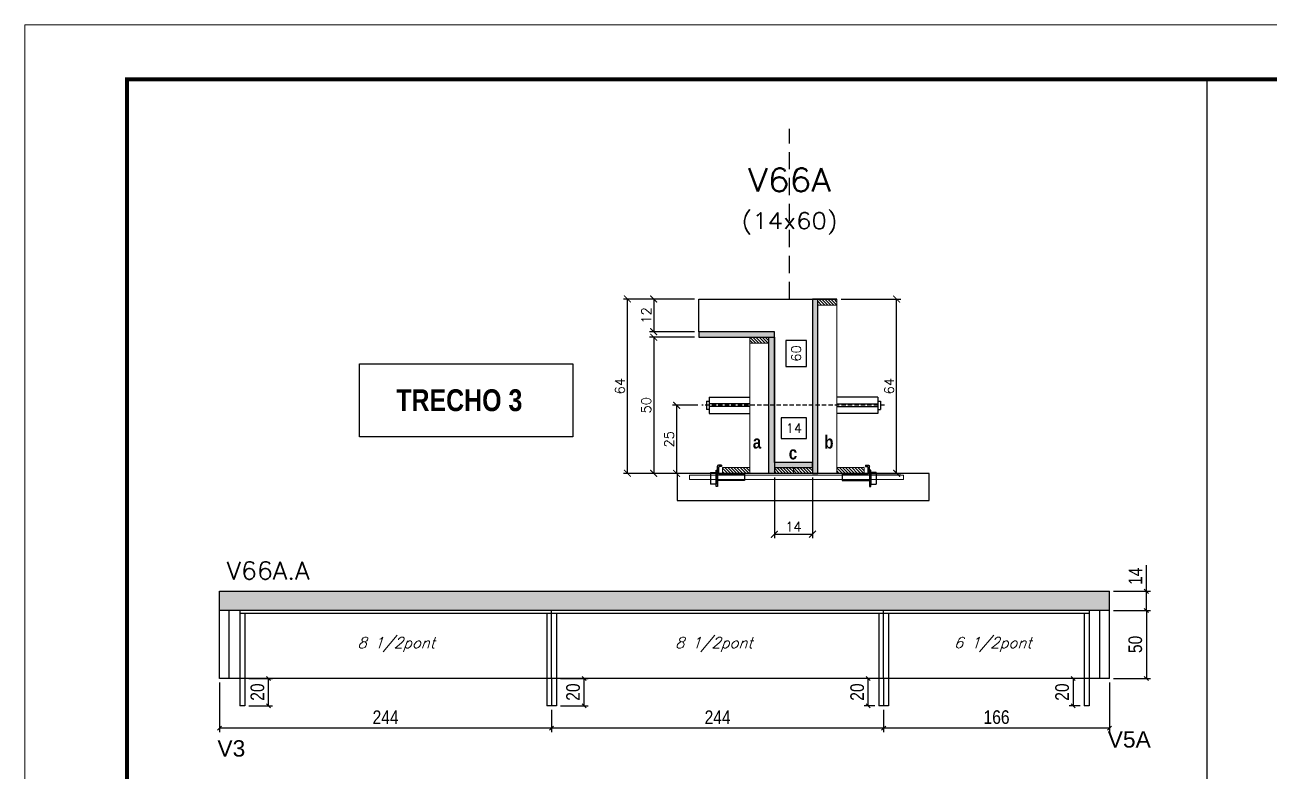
# Model space of a CAD drawing. Extents: x 0 to 6325, y 10169 to 19307.
# Drawn here: x 0 to 914, y 10671 to 11219 of the extents above; entities that cross this region are included whole.
import ezdxf
from ezdxf.enums import TextEntityAlignment as Align

# ---------------------------------------------------------------- set-up
doc = ezdxf.new("R2010")
doc.units = 0
doc.linetypes.add('DASHED', pattern=[0.75, 0.5, -0.25])
doc.linetypes.add('HIDDEN', pattern=[9.525, 6.35, -3.175])
for name, color, linetype in [('1', 1, 'Continuous'), ('5', 5, 'Continuous'), ('barrote', 251, 'Continuous'), ('COTA', 241, 'Continuous'), ('Cota Seção (2x)', 4, 'Continuous'), ('detalhes', 4, 'Continuous'), ('Hachura', 253, 'Continuous'), ('NOMENCLATURA', 7, 'Continuous'), ('Painéis', 200, 'Continuous'), ('presilha', 1, 'Continuous'), ('SARR_2.2x7', 40, 'Continuous'), ('SARR_3.5x7', 81, 'Continuous'), ('TENSOR', 3, 'Continuous'), ('texto', 7, 'Continuous'), ('Texto de Titulo', 7, 'Continuous'), ('Texto Qtd Sarr', 242, 'Continuous')]:
    doc.layers.add(name, color=color, linetype=linetype)
for name, color, linetype, lineweight in [('CONCRETO', 251, 'Continuous', 25), ('Folhas', 255, 'Continuous', 9), ('Madeira', 126, 'Continuous', 18), ('SARRAFO DE PRESSAO', 251, 'DASHED', 9), ('SCO-___-LAJ', 2, 'Continuous', 0), ('Texto Seção', 7, 'Continuous', 15)]:
    doc.layers.add(name, color=color, linetype=linetype, lineweight=lineweight)
doc.styles.add('COTA TECNICA', font='techl___.ttf', dxfattribs={"height": 10})
doc.styles.add('REGUA-120', font='ROMANS.shx', dxfattribs={"height": 15})
doc.styles.add('ROMANC', font='techb___.ttf', dxfattribs={"height": 2.5})
doc.styles.add('Romans', font='romans.shx')
doc.styles.get("Standard").update_dxf_attribs({"font": 'arial.ttf'})
doc.styles.add('TECNICA', font='techb___.ttf', dxfattribs={"height": 10})
doc.dimstyles.new('Cota Seção (2x)', dxfattribs={"dimtxt": 7, "dimasz": 5, "dimexe": 3, "dimexo": 3, "dimgap": 2, "dimtad": 3, "dimdec": 1, "dimlfac": 0.5, "dimzin": 12, "dimdsep": 46, "dimtxsty": 'Romans', "dimblk": 'ARCHTICK', "dimcen": 0, "dimclrd": 4, "dimclre": 4, "dimclrt": 1, "dimadec": 1, "dimazin": 3, "dimtfac": 1, "dimtdec": 1, "dimtmove": 0, "dimatfit": 3, "dimldrblk": 'OBLIQUE', "dimfxl": 1, "dimtolj": 1, "dimtzin": 12, "dimarcsym": 0})
doc.dimstyles.new('Cota Seção interna', dxfattribs={"dimtxt": 7, "dimasz": 6, "dimexe": 0.18, "dimexo": 2, "dimgap": -4, "dimtad": 3, "dimdec": 1, "dimlfac": 0.5, "dimzin": 12, "dimdsep": 46, "dimtxsty": 'Romans', "dimblk": 'ARCHTICK', "dimcen": 0.09, "dimse1": 1, "dimse2": 1, "dimsd1": 1, "dimsd2": 1, "dimclrd": 180, "dimclre": 5, "dimclrt": 1, "dimadec": 0, "dimazin": 3, "dimtfac": 1, "dimtdec": 1, "dimtofl": 0, "dimtmove": 0, "dimatfit": 3, "dimldrblk": 'ARCHTICK', "dimfxl": 1, "dimtolj": 1, "dimtzin": 0, "dimarcsym": 0})
doc.dimstyles.new('PAINEL', dxfattribs={"dimtxt": 10, "dimasz": 3, "dimexe": 3, "dimexo": 3, "dimgap": 3, "dimtad": 1, "dimdec": 1, "dimzin": 12, "dimdsep": 46, "dimtxsty": 'COTA TECNICA', "dimblk1": 'OBLIQUE', "dimblk2": 'OBLIQUE', "dimsah": 1, "dimcen": 0.9, "dimclrd": 4, "dimclre": 4, "dimclrt": 240, "dimadec": 1, "dimazin": 3, "dimtfac": 1, "dimtdec": 1, "dimtmove": 0, "dimatfit": 3, "dimfxl": 1, "dimtolj": 1, "dimtzin": 12, "dimarcsym": 0})
pattern_1 = [(315, (23497.3868, 2659.6007), (1.12253202, 1.12253202), [])]

# ---------------------------------------------------------------- blocks, each defined once
blk = doc.blocks.new('9999999999')
at = {"layer": 'Folhas'}
blk.add_lwpolyline([(98138.98, 34190.21), (99623.98, 34190.21), (99623.98, 35240.21), (98138.98, 35240.21)], close=True, dxfattribs=at)
at = {"layer": 'Folhas', "color": 30, "const_width": 3}
blk.add_lwpolyline([(98213.98, 34230.21), (99583.98, 34230.21), (99583.98, 35200.21), (98213.98, 35200.21)], close=True, dxfattribs=at)
blk = doc.blocks.new('titulo1')
at = {"layer": 'Defpoints', "color": 252, "linetype": 'HIDDEN', "ltscale": 2}
blk.add_line((0, 0), (0, 125), dxfattribs=at)
at = {"layer": 'Defpoints', "style": 'Romans', "oblique": 15}
blk.add_attdef('FOLHA', text='', height=10, dxfattribs=at).set_placement((0, 15.58), align=Align.MIDDLE_CENTER)
at = {"layer": 'Texto Qtd Sarr', "color": 3, "style": 'Romans', "oblique": 15}
for tag, height, p in [('TITULO', 17, (0, 71.45)), ('SEÇÃO', 12, (0, 41.55))]:
    blk.add_attdef(tag, text='', height=height, dxfattribs=at).set_placement(p, align=Align.MIDDLE_CENTER)
blk = doc.blocks.new('_ArchTick')
at = {"color": 0, "linetype": 'ByBlock', "const_width": 0.15}
blk.add_lwpolyline([(-0.5, -0.5), (0.5, 0.5)], dxfattribs=at)
blk = doc.blocks.new('*D357')
at = {"layer": 'COTA', "color": 4, "lineweight": -2, "transparency": 16777216}
for p, q in [((492.17, 11017.24), (439.79, 11017.24)), ((442.79, 10889.24), (442.79, 11017.24)), ((514.17, 10889.24), (439.79, 10889.24))]:
    blk.add_line(p, q, dxfattribs=at)
at = {"layer": 'Defpoints', "color": 0, "transparency": 16777216}
for p in [(442.79, 11017.24), (495.17, 11017.24), (517.17, 10889.24)]:
    blk.add_point(p, dxfattribs=at)
at = {"layer": 'COTA', "color": 4, "lineweight": -2, "transparency": 16777216, "xscale": 5, "yscale": 5, "zscale": 5}
for p, rotation in [((442.79, 11017.24), 90), ((442.79, 10889.24), 270)]:
    blk.add_blockref('_ArchTick', p, dxfattribs=dict(at, rotation=rotation))
at = {"layer": 'COTA', "color": 1, "transparency": 16777216, "insert": (437.29, 10953.24), "char_height": 7, "attachment_point": 5, "rotation": 90, "style": 'Romans'}
blk.add_mtext('\\A1;64', dxfattribs=at)
blk = doc.blocks.new('_Oblique')
at = {"layer": '1', "color": 0, "lineweight": -2}
blk.add_line((-0.5, -0.5), (0.5, 0.5), dxfattribs=at)
blk = doc.blocks.new('*D358')
at = {"layer": 'COTA', "color": 4, "lineweight": -2, "transparency": 16777216}
for p, q in [((599.77, 11017.24), (643.61, 11017.24)), ((640.61, 10889.24), (640.61, 11017.24)), ((615.37, 10889.24), (643.61, 10889.24))]:
    blk.add_line(p, q, dxfattribs=at)
at = {"layer": 'Defpoints', "color": 0, "transparency": 16777216}
for p in [(596.77, 11017.24), (640.61, 11017.24), (612.37, 10889.24)]:
    blk.add_point(p, dxfattribs=at)
at = {"layer": 'COTA', "color": 4, "lineweight": -2, "transparency": 16777216, "xscale": 5, "yscale": 5, "zscale": 5}
for p, rotation in [((640.61, 11017.24), 90), ((640.61, 10889.24), 270)]:
    blk.add_blockref('_ArchTick', p, dxfattribs=dict(at, rotation=rotation))
at = {"layer": 'COTA', "color": 1, "transparency": 16777216, "insert": (635.11, 10953.24), "char_height": 7, "attachment_point": 5, "rotation": 90, "style": 'Romans'}
blk.add_mtext('\\A1;64', dxfattribs=at)
blk = doc.blocks.new('*D359')
at = {"layer": 'Cota Seção (2x)', "color": 180, "lineweight": -2, "transparency": 16777216}
for p, q in [((574.27, 10986.74), (559.27, 10986.74)), ((559.27, 10986.74), (559.27, 10967.74)), ((574.27, 10967.74), (574.27, 10986.74)), ((559.27, 10967.74), (574.27, 10967.74))]:
    blk.add_line(p, q, dxfattribs=at)
at = {"layer": 'Defpoints', "color": 0, "transparency": 16777216}
for p in [(578.27, 11017.24), (589.77, 11017.24), (589.77, 10897.24)]:
    blk.add_point(p, dxfattribs=at)
at = {"layer": 'Cota Seção (2x)', "color": 1, "transparency": 16777216, "insert": (566.77, 10977.24), "char_height": 7, "attachment_point": 5, "rotation": 90, "style": 'Romans'}
blk.add_mtext('\\A1;60', dxfattribs=at)
blk = doc.blocks.new('*D360')
at = {"layer": 'COTA', "color": 4, "lineweight": -2, "transparency": 16777216}
for p, q in [((492.17, 11017.24), (459.11, 11017.24)), ((462.11, 11017.24), (462.11, 10993.24)), ((492.17, 10993.24), (459.11, 10993.24))]:
    blk.add_line(p, q, dxfattribs=at)
at = {"layer": 'Defpoints', "color": 0, "transparency": 16777216}
for p in [(495.17, 11017.24), (462.11, 10993.24), (495.17, 10993.24)]:
    blk.add_point(p, dxfattribs=at)
at = {"layer": 'COTA', "color": 4, "lineweight": -2, "transparency": 16777216, "xscale": 5, "yscale": 5, "zscale": 5}
for p, rotation in [((462.11, 11017.24), 90), ((462.11, 10993.24), 270)]:
    blk.add_blockref('_ArchTick', p, dxfattribs=dict(at, rotation=rotation))
at = {"layer": 'COTA', "color": 1, "transparency": 16777216, "insert": (456.61, 11005.24), "char_height": 7, "attachment_point": 5, "rotation": 90, "style": 'Romans'}
blk.add_mtext('\\A1;12', dxfattribs=at)
blk = doc.blocks.new('*D361')
at = {"layer": 'COTA', "color": 4, "lineweight": -2, "transparency": 16777216}
for p, q in [((492.17, 10989.24), (459.11, 10989.24)), ((462.11, 10989.24), (462.11, 10889.24)), ((514.17, 10889.24), (459.11, 10889.24))]:
    blk.add_line(p, q, dxfattribs=at)
at = {"layer": 'Defpoints', "color": 0, "transparency": 16777216}
for p in [(495.17, 10989.24), (462.11, 10889.24), (517.17, 10889.24)]:
    blk.add_point(p, dxfattribs=at)
at = {"layer": 'COTA', "color": 4, "lineweight": -2, "transparency": 16777216, "xscale": 5, "yscale": 5, "zscale": 5}
for p, rotation in [((462.11, 10989.24), 90), ((462.11, 10889.24), 270)]:
    blk.add_blockref('_ArchTick', p, dxfattribs=dict(at, rotation=rotation))
at = {"layer": 'COTA', "color": 1, "transparency": 16777216, "insert": (456.61, 10939.24), "char_height": 7, "attachment_point": 5, "rotation": 90, "style": 'Romans'}
blk.add_mtext('\\A1;50', dxfattribs=at)
blk = doc.blocks.new('PRESILHA METÁLICA 1')
at = {"layer": 'presilha'}
for p, q in [((6, 15.5), (7.5, 15.5)), ((6, -2.5), (6, 15.5)), ((7.5, 10.6), (7.5, 19.9)), ((7.5, 15.5), (7.5, -2.5)), ((12, 21), (8.6, 21)), ((9, 11.6), (9, 18.9)), ((12, 19.5), (9.6, 19.5)), ((12, 21), (12, 19.5)), ((0, 13), (6, 13)), ((0, 13), (0, 0)), ((6, 0), (0, 0)), ((6, 13), (6, 0)), ((37.5, 4.1), (7.5, 4.1)), ((37.5, 11), (9.6, 11)), ((37.5, 11), (37.5, 4.1)), ((7.5, -2.5), (6, -2.5))]:
    blk.add_line(p, q, dxfattribs=at)
for centre, radius, start, end in [((8.6, 19.9), 1.14, 90, 180), ((9.6, 18.9), 0.57, 90, 180), ((9.6, 11.6), 0.57, 180, 270)]:
    blk.add_arc(centre, radius, start, end, dxfattribs=at)
blk = doc.blocks.new('*D362')
at = {"layer": 'COTA', "color": 4, "lineweight": -2, "transparency": 16777216}
for p, q in [((550.77, 10886.24), (550.77, 10841.52)), ((578.77, 10886.24), (578.77, 10841.52)), ((550.77, 10844.52), (578.77, 10844.52))]:
    blk.add_line(p, q, dxfattribs=at)
at = {"layer": 'Defpoints', "color": 0, "transparency": 16777216}
for p in [(550.77, 10889.24), (578.77, 10889.24), (578.77, 10844.52)]:
    blk.add_point(p, dxfattribs=at)
at = {"layer": 'COTA', "color": 4, "lineweight": -2, "transparency": 16777216, "xscale": 5, "yscale": 5, "zscale": 5, "rotation": 180}
blk.add_blockref('_ArchTick', (550.77, 10844.52), dxfattribs=at)
at = {"layer": 'COTA', "color": 4, "lineweight": -2, "transparency": 16777216, "xscale": 5, "yscale": 5, "zscale": 5}
blk.add_blockref('_ArchTick', (578.77, 10844.52), dxfattribs=at)
at = {"layer": 'COTA', "color": 1, "transparency": 16777216, "insert": (564.77, 10850.02), "char_height": 7, "attachment_point": 5, "style": 'Romans'}
blk.add_mtext('\\A1;14', dxfattribs=at)
blk = doc.blocks.new('*D790')
at = {"layer": 'COTA', "color": 4, "lineweight": -2, "transparency": 16777216}
for p, q in [((494.46, 10939.21), (475.91, 10939.21)), ((478.91, 10939.21), (478.91, 10889.24)), ((494.46, 10889.24), (475.91, 10889.24))]:
    blk.add_line(p, q, dxfattribs=at)
at = {"layer": 'Defpoints', "color": 0, "transparency": 16777216}
for p in [(497.46, 10939.21), (478.91, 10889.24), (497.46, 10889.24)]:
    blk.add_point(p, dxfattribs=at)
at = {"layer": 'COTA', "color": 4, "lineweight": -2, "transparency": 16777216, "xscale": 5, "yscale": 5, "zscale": 5}
for p, rotation in [((478.91, 10939.21), 90), ((478.91, 10889.24), 270)]:
    blk.add_blockref('_ArchTick', p, dxfattribs=dict(at, rotation=rotation))
at = {"layer": 'COTA', "color": 1, "transparency": 16777216, "insert": (473.41, 10914.23), "char_height": 7, "attachment_point": 5, "rotation": 90, "style": 'Romans'}
blk.add_mtext('\\A1;25', dxfattribs=at)
blk = doc.blocks.new('*D345')
at = {"layer": 'Cota Seção (2x)', "color": 180, "lineweight": -2, "transparency": 16777216}
for p, q in [((574.48, 10929.93), (555.82, 10929.93)), ((555.82, 10929.93), (555.82, 10914.93)), ((574.48, 10914.93), (574.48, 10929.93)), ((555.82, 10914.93), (574.48, 10914.93))]:
    blk.add_line(p, q, dxfattribs=at)
at = {"layer": 'Defpoints', "color": 0, "transparency": 16777216}
for p in [(578.77, 10910.93), (550.77, 10889.24), (578.77, 10889.24)]:
    blk.add_point(p, dxfattribs=at)
at = {"layer": 'Cota Seção (2x)', "color": 1, "transparency": 16777216, "insert": (565.15, 10922.43), "char_height": 7, "attachment_point": 5, "style": 'Romans'}
blk.add_mtext('\\A1;14', dxfattribs=at)
blk = doc.blocks.new('*D346')
at = {"layer": 'COTA', "color": 4, "linetype": 'ByBlock', "lineweight": -2, "transparency": 16777216}
for p, q in [((797.04, 10735.6), (797.04, 10699.06)), ((631.06, 10715.6), (631.06, 10699.06)), ((797.04, 10702.06), (631.06, 10702.06))]:
    blk.add_line(p, q, dxfattribs=at)
at = {"layer": 'Defpoints', "color": 0, "linetype": 'ByBlock', "transparency": 16777216}
for p in [(797.04, 10738.6), (631.06, 10718.6), (631.06, 10702.06)]:
    blk.add_point(p, dxfattribs=at)
at = {"layer": 'COTA', "color": 4, "linetype": 'ByBlock', "lineweight": -2, "transparency": 16777216, "xscale": 3, "yscale": 3, "zscale": 3, "rotation": 180}
blk.add_blockref('_Oblique', (631.06, 10702.06), dxfattribs=at)
at = {"layer": 'COTA', "color": 4, "linetype": 'ByBlock', "lineweight": -2, "transparency": 16777216, "xscale": 3, "yscale": 3, "zscale": 3}
blk.add_blockref('_Oblique', (797.04, 10702.06), dxfattribs=at)
at = {"layer": 'COTA', "color": 240, "linetype": 'ByBlock', "transparency": 16777216, "insert": (714.05, 10710.16), "char_height": 10, "attachment_point": 5, "style": 'COTA TECNICA'}
blk.add_mtext('\\A1;166', dxfattribs=at)
blk = doc.blocks.new('*D347')
at = {"layer": 'COTA', "color": 4, "linetype": 'ByBlock', "lineweight": -2, "transparency": 16777216}
for p, q in [((387.06, 10715.6), (387.06, 10699.06)), ((631.06, 10715.6), (631.06, 10699.06)), ((631.06, 10702.06), (387.06, 10702.06))]:
    blk.add_line(p, q, dxfattribs=at)
at = {"layer": 'Defpoints', "color": 0, "linetype": 'ByBlock', "transparency": 16777216}
for p in [(387.06, 10718.6), (631.06, 10718.6), (387.06, 10702.06)]:
    blk.add_point(p, dxfattribs=at)
at = {"layer": 'COTA', "color": 4, "linetype": 'ByBlock', "lineweight": -2, "transparency": 16777216, "xscale": 3, "yscale": 3, "zscale": 3, "rotation": 180}
blk.add_blockref('_Oblique', (387.06, 10702.06), dxfattribs=at)
at = {"layer": 'COTA', "color": 4, "linetype": 'ByBlock', "lineweight": -2, "transparency": 16777216, "xscale": 3, "yscale": 3, "zscale": 3}
blk.add_blockref('_Oblique', (631.06, 10702.06), dxfattribs=at)
at = {"layer": 'COTA', "color": 240, "linetype": 'ByBlock', "transparency": 16777216, "insert": (509.06, 10710.13), "char_height": 10, "width": 210.731, "attachment_point": 5, "style": 'COTA TECNICA'}
blk.add_mtext('\\A1;244', dxfattribs=at)
blk = doc.blocks.new('*D791')
at = {"layer": 'COTA', "color": 4, "lineweight": -2, "transparency": 16777216}
for p, q in [((143.06, 10735.6), (143.06, 10699.06)), ((387.06, 10715.6), (387.06, 10699.06)), ((387.06, 10702.06), (143.06, 10702.06))]:
    blk.add_line(p, q, dxfattribs=at)
at = {"layer": 'Defpoints', "color": 0, "transparency": 16777216}
for p in [(143.06, 10738.6), (387.06, 10718.6), (143.06, 10702.06)]:
    blk.add_point(p, dxfattribs=at)
at = {"layer": 'COTA', "color": 4, "lineweight": -2, "transparency": 16777216, "xscale": 3, "yscale": 3, "zscale": 3, "rotation": 180}
blk.add_blockref('_Oblique', (143.06, 10702.06), dxfattribs=at)
at = {"layer": 'COTA', "color": 4, "lineweight": -2, "transparency": 16777216, "xscale": 3, "yscale": 3, "zscale": 3}
blk.add_blockref('_Oblique', (387.06, 10702.06), dxfattribs=at)
at = {"layer": 'COTA', "color": 240, "transparency": 16777216, "insert": (265.06, 10710.13), "char_height": 10, "attachment_point": 5, "style": 'COTA TECNICA'}
blk.add_mtext('\\A1;244', dxfattribs=at)
blk = doc.blocks.new('*D348')
at = {"layer": 'COTA', "color": 4, "lineweight": -2, "transparency": 16777216}
for p, q in [((800.04, 10788.6), (827.12, 10788.6)), ((824.12, 10788.6), (824.12, 10738.6)), ((800.04, 10738.6), (827.12, 10738.6))]:
    blk.add_line(p, q, dxfattribs=at)
at = {"layer": 'Defpoints', "color": 0, "transparency": 16777216}
for p in [(797.04, 10788.6), (797.04, 10738.6), (824.12, 10738.6)]:
    blk.add_point(p, dxfattribs=at)
at = {"layer": 'COTA', "color": 4, "lineweight": -2, "transparency": 16777216, "xscale": 3, "yscale": 3, "zscale": 3}
for p, rotation in [((824.12, 10788.6), 90), ((824.12, 10738.6), 270)]:
    blk.add_blockref('_Oblique', p, dxfattribs=dict(at, rotation=rotation))
at = {"layer": 'COTA', "color": 240, "transparency": 16777216, "insert": (816.01, 10763.6), "char_height": 10, "attachment_point": 5, "rotation": 90, "style": 'COTA TECNICA'}
blk.add_mtext('\\A1;50', dxfattribs=at)
blk = doc.blocks.new('*D349')
at = {"layer": 'COTA', "color": 4, "lineweight": -2, "transparency": 16777216}
for p, q in [((824.12, 10802.6), (824.12, 10821.71)), ((800.04, 10802.6), (827.12, 10802.6)), ((824.12, 10788.6), (824.12, 10802.6)), ((800.04, 10788.6), (827.12, 10788.6))]:
    blk.add_line(p, q, dxfattribs=at)
at = {"layer": 'Defpoints', "color": 0, "transparency": 16777216}
for p in [(797.04, 10802.6), (824.12, 10802.6), (797.04, 10788.6)]:
    blk.add_point(p, dxfattribs=at)
at = {"layer": 'COTA', "color": 4, "lineweight": -2, "transparency": 16777216, "xscale": 3, "yscale": 3, "zscale": 3}
for p, rotation in [((824.12, 10802.6), 90), ((824.12, 10788.6), 270)]:
    blk.add_blockref('_Oblique', p, dxfattribs=dict(at, rotation=rotation))
at = {"layer": 'COTA', "color": 240, "transparency": 16777216, "insert": (816.05, 10813.65), "char_height": 10, "attachment_point": 5, "rotation": 90, "style": 'COTA TECNICA'}
blk.add_mtext('\\A1;14', dxfattribs=at)
blk = doc.blocks.new('*D792')
at = {"layer": 'COTA', "color": 4, "lineweight": -2, "transparency": 16777216}
for p, q in [((624.56, 10738.6), (616.75, 10738.6)), ((619.75, 10718.6), (619.75, 10738.6)), ((624.56, 10718.6), (616.75, 10718.6))]:
    blk.add_line(p, q, dxfattribs=at)
at = {"layer": 'Defpoints', "color": 0, "transparency": 16777216}
for p in [(619.75, 10738.6), (627.56, 10738.6), (627.56, 10718.6)]:
    blk.add_point(p, dxfattribs=at)
at = {"layer": 'COTA', "color": 4, "lineweight": -2, "transparency": 16777216, "xscale": 3, "yscale": 3, "zscale": 3}
for p, rotation in [((619.75, 10738.6), 90), ((619.75, 10718.6), 270)]:
    blk.add_blockref('_Oblique', p, dxfattribs=dict(at, rotation=rotation))
at = {"layer": 'COTA', "color": 240, "transparency": 16777216, "insert": (611.65, 10728.6), "char_height": 10, "attachment_point": 5, "rotation": 90, "style": 'COTA TECNICA'}
blk.add_mtext('\\A1;20', dxfattribs=at)
blk = doc.blocks.new('*D793')
at = {"layer": 'COTA', "color": 4, "lineweight": -2, "transparency": 16777216}
for p, q in [((164.56, 10738.6), (182.01, 10738.6)), ((179.01, 10718.6), (179.01, 10738.6)), ((164.56, 10718.6), (182.01, 10718.6))]:
    blk.add_line(p, q, dxfattribs=at)
at = {"layer": 'Defpoints', "color": 0, "transparency": 16777216}
for p in [(161.56, 10738.6), (179.01, 10738.6), (161.56, 10718.6)]:
    blk.add_point(p, dxfattribs=at)
at = {"layer": 'COTA', "color": 4, "lineweight": -2, "transparency": 16777216, "xscale": 3, "yscale": 3, "zscale": 3}
for p, rotation in [((179.01, 10738.6), 90), ((179.01, 10718.6), 270)]:
    blk.add_blockref('_Oblique', p, dxfattribs=dict(at, rotation=rotation))
at = {"layer": 'COTA', "color": 240, "transparency": 16777216, "insert": (170.91, 10728.6), "char_height": 10, "attachment_point": 5, "rotation": 90, "style": 'COTA TECNICA'}
blk.add_mtext('\\A1;20', dxfattribs=at)
blk = doc.blocks.new('*D794')
at = {"layer": 'COTA', "color": 4, "lineweight": -2, "transparency": 16777216}
for p, q in [((775.54, 10738.6), (767.34, 10738.6)), ((770.34, 10738.6), (770.34, 10718.6)), ((775.54, 10718.6), (767.34, 10718.6))]:
    blk.add_line(p, q, dxfattribs=at)
at = {"layer": 'Defpoints', "color": 0, "transparency": 16777216}
for p in [(778.54, 10738.6), (770.34, 10718.6), (778.54, 10718.6)]:
    blk.add_point(p, dxfattribs=at)
at = {"layer": 'COTA', "color": 4, "lineweight": -2, "transparency": 16777216, "xscale": 3, "yscale": 3, "zscale": 3}
for p, rotation in [((770.34, 10738.6), 90), ((770.34, 10718.6), 270)]:
    blk.add_blockref('_Oblique', p, dxfattribs=dict(at, rotation=rotation))
at = {"layer": 'COTA', "color": 240, "transparency": 16777216, "insert": (762.24, 10728.6), "char_height": 10, "attachment_point": 5, "rotation": 90, "style": 'COTA TECNICA'}
blk.add_mtext('\\A1;20', dxfattribs=at)
blk = doc.blocks.new('*D795')
at = {"layer": 'COTA', "color": 4, "lineweight": -2, "transparency": 16777216}
for p, q in [((393.56, 10738.6), (413.98, 10738.6)), ((410.98, 10718.6), (410.98, 10738.6)), ((393.56, 10718.6), (413.98, 10718.6))]:
    blk.add_line(p, q, dxfattribs=at)
at = {"layer": 'Defpoints', "color": 0, "transparency": 16777216}
for p in [(390.56, 10738.6), (410.98, 10738.6), (390.56, 10718.6)]:
    blk.add_point(p, dxfattribs=at)
at = {"layer": 'COTA', "color": 4, "lineweight": -2, "transparency": 16777216, "xscale": 3, "yscale": 3, "zscale": 3}
for p, rotation in [((410.98, 10738.6), 90), ((410.98, 10718.6), 270)]:
    blk.add_blockref('_Oblique', p, dxfattribs=dict(at, rotation=rotation))
at = {"layer": 'COTA', "color": 240, "transparency": 16777216, "insert": (402.87, 10728.6), "char_height": 10, "attachment_point": 5, "rotation": 90, "style": 'COTA TECNICA'}
blk.add_mtext('\\A1;20', dxfattribs=at)

msp = doc.modelspace()

# ---------------------------------------------------------------- hatches: boundary and pattern name
at = {"layer": 'COTA'}
h = msp.add_hatch(dxfattribs=at)
h.set_pattern_fill('AR-CONC', color=241, scale=0.03)
h.set_pattern_definition([(50, (-3381.7425, -4926.4267), (5.4655401, -0.4781726), [0.5715, -6.2865]), (355, (-3381.7425, -4926.4267), (-1.0573026, 5.7317054), [0.4572, -5.0292175]), (100.451445, (-3381.287, -4926.4665), (4.4082374, 5.2535326), [0.4857003, -5.3427073]), (46.1842, (-3381.7425, -4924.903), (8.1323712, -1.2612698), [0.85725, -9.42975]), (96.63556, (-3381.065, -4925.008), (7.122124, 7.4227837), [0.7285507, -8.0140682]), (351.18415, (-3381.7425, -4924.903), (7.122124, 7.4227837), [0.685799, -7.543792]), (21, (-3380.9805, -4925.2837), (4.5484317, -3.067956), [0.5715, -6.2865]), (326, (-3380.9805, -4925.2837), (1.8540609, 5.525639), [0.4572, -5.0292]), (71.451445, (-3380.6015, -4925.5393), (6.4024926, 2.457683), [0.4857003, -5.3426981]), (37.5, (-3381.7425, -4926.4267), (0.0926581, 2.53665117), [0, -4.96824, 0, -5.1054, 0, -5.04825]), (7.5, (-3381.7425, -4926.4267), (2.00458988, 3.00541724), [0, -2.91084, 0, -4.85394, 0, -1.92405]), (327.5, (-3383.4418, -4926.4267), (4.06771786, -0.17186232), [0, -1.905, 0, -5.9436, 0, -7.8867]), (317.5, (-3384.2038, -4926.4267), (4.44387544, 0.7627947), [0, -2.4765, 0, -3.94716, 0, -5.6007])])
h.paths.add_polyline_path([(143.06, 10802.6), (143.06, 10788.6), (797.04, 10788.6), (797.04, 10802.6)])
at = {"layer": 'Hachura'}
h = msp.add_hatch(color=256, dxfattribs=at)
h.dxf.hatch_style = 1
h.paths.add_polyline_path([(582.77, 11017.24), (578.77, 11017.24), (578.77, 10889.24), (582.77, 10889.24)])
h = msp.add_hatch(dxfattribs=at)
h.set_pattern_fill('ANSI31', color=256, scale=0.5, angle=270, style=0)
h.set_pattern_definition([(315, (23497.3868, 2709.6007), (1.12253202, 1.12253202), [])])
h.paths.add_polyline_path([(582.77, 11012.84), (582.77, 11017.24), (596.77, 11017.24), (596.77, 11012.84)])
h = msp.add_hatch(color=256, dxfattribs=at)
h.dxf.hatch_style = 1
h.paths.add_polyline_path([(550.77, 10989.24), (550.77, 10993.24), (495.17, 10993.24), (495.17, 10989.24)])
h = msp.add_hatch(dxfattribs=at)
h.set_pattern_fill('ANSI31', color=256, scale=0.5, angle=270, style=0)
h.set_pattern_definition([(315, (23507.3868, 2681.6007), (1.12253202, 1.12253202), [])])
h.paths.add_polyline_path([(546.77, 10984.84), (546.77, 10989.24), (532.77, 10989.24), (532.77, 10984.84)])
h = msp.add_hatch(color=256, dxfattribs=at)
h.dxf.hatch_style = 1
h.paths.add_polyline_path([(546.77, 10989.24), (550.77, 10989.24), (550.77, 10889.24), (546.77, 10889.24)])
h = msp.add_hatch(dxfattribs=at)
h.set_pattern_fill('ANSI31', color=256, scale=0.5, angle=270, style=0)
h.set_pattern_definition([(315, (23507.3868, 2659.6007), (1.12253202, 1.12253202), [])])
h.paths.add_polyline_path([(512.77, 10889.24), (512.77, 10893.64), (532.77, 10893.64), (532.77, 10889.24)])
h = msp.add_hatch(color=256, dxfattribs=at)
h.dxf.hatch_style = 1
h.paths.add_polyline_path([(578.77, 10893.64), (578.77, 10897.24), (550.77, 10897.24), (550.77, 10893.64)])
h = msp.add_hatch(dxfattribs=at)
h.set_pattern_fill('ANSI31', color=256, scale=0.5, angle=270, style=0)
h.set_pattern_definition([(315, (23507.3868, 2659.6007), (1.12253202, 1.12253202), [])])
h.paths.add_polyline_path([(550.77, 10889.24), (550.77, 10893.64), (564.77, 10893.64), (564.77, 10889.24)])
h = msp.add_hatch(dxfattribs=at)
h.set_pattern_fill('ANSI31', color=256, scale=0.5, angle=270, style=0)
h.set_pattern_definition(pattern_1)
h.paths.add_polyline_path([(578.77, 10889.24), (578.77, 10893.64), (564.77, 10893.64), (564.77, 10889.24)])
h = msp.add_hatch(dxfattribs=at)
h.set_pattern_fill('ANSI31', color=256, scale=0.5, angle=270, style=0)
h.set_pattern_definition(pattern_1)
h.paths.add_polyline_path([(616.77, 10889.24), (616.77, 10893.64), (596.77, 10893.64), (596.77, 10889.24)])

# ---------------------------------------------------------------- linework, layer by layer
at = {"ltscale": 3}
for p, q in [((502.77, 10945.21), (502.77, 10933.21)), ((502.77, 10945.21), (532.77, 10945.21)), ((626.77, 10945.21), (596.77, 10945.21)), ((626.77, 10945.21), (626.77, 10933.21)), ((500.77, 10942.21), (500.77, 10936.21)), ((500.77, 10942.21), (502.77, 10942.21)), ((502.77, 10936.21), (500.77, 10936.21)), ((532.77, 10940.21), (502.77, 10940.21)), ((532.77, 10938.21), (502.77, 10938.21)), ((596.77, 10940.21), (626.77, 10940.21)), ((596.77, 10938.21), (626.77, 10938.21)), ((626.77, 10942.21), (628.77, 10942.21)), ((626.77, 10936.21), (628.77, 10936.21)), ((628.77, 10942.21), (628.77, 10936.21)), ((502.77, 10933.21), (532.77, 10933.21)), ((626.77, 10933.21), (596.77, 10933.21))]:
    msp.add_line(p, q, dxfattribs=at)
at = {"layer": 'barrote'}
msp.add_lwpolyline([(479.31, 10869.24), (664.49, 10869.24), (664.49, 10889.24), (479.31, 10889.24)], close=True, dxfattribs=at)
at = {"layer": 'CONCRETO'}
msp.add_lwpolyline([(495.17, 10993.24), (495.17, 11017.24), (596.77, 11017.24), (596.77, 11017.24), (578.77, 11017.24), (578.77, 10897.24), (550.77, 10897.24), (550.77, 10993.24)], close=True, dxfattribs=at)
at = {"layer": 'COTA'}
for p, q in [((868.68, 11178.55), (868.68, 10407.79)), ((143.06, 10788.6), (143.06, 10802.6)), ((143.06, 10802.6), (797.04, 10802.6)), ((797.04, 10788.6), (797.04, 10802.6)), ((387.06, 10738.6), (387.06, 10718.6)), ((631.06, 10738.6), (631.06, 10718.6)), ((390.56, 10718.6), (383.56, 10718.6)), ((634.56, 10718.6), (627.56, 10718.6))]:
    msp.add_line(p, q, dxfattribs=at)
msp.add_lwpolyline([(245.85, 10969.65), (402.63, 10969.65), (402.63, 10915.99), (245.85, 10915.99)], close=True, dxfattribs=at)
at = {"layer": 'Madeira'}
for points in [[(582.77, 11012.84), (582.77, 11017.24), (596.77, 11017.24), (596.77, 11012.84)], [(582.77, 11017.24), (596.77, 11017.24), (596.77, 10889.24), (582.77, 10889.24)], [(546.77, 10984.84), (546.77, 10989.24), (532.77, 10989.24), (532.77, 10984.84)], [(546.77, 10989.24), (532.77, 10989.24), (532.77, 10889.24), (546.77, 10889.24)], [(512.77, 10889.24), (512.77, 10893.64), (532.77, 10893.64), (532.77, 10889.24)], [(550.77, 10889.24), (550.77, 10893.64), (564.77, 10893.64), (564.77, 10889.24)], [(578.77, 10889.24), (578.77, 10893.64), (564.77, 10893.64), (564.77, 10889.24)], [(616.77, 10889.24), (616.77, 10893.64), (596.77, 10893.64), (596.77, 10889.24)]]:
    msp.add_lwpolyline(points, close=True, dxfattribs=at)
at = {"layer": 'Painéis', "linetype": 'ByBlock'}
for p, q in [((797.04, 10788.6), (143.06, 10788.6)), ((143.06, 10738.6), (143.06, 10788.6)), ((387.06, 10738.6), (387.06, 10788.6)), ((631.06, 10738.6), (631.06, 10788.6)), ((797.04, 10738.6), (797.04, 10788.6)), ((797.04, 10738.6), (143.06, 10738.6))]:
    msp.add_line(p, q, dxfattribs=at)
at = {"layer": 'Painéis'}
for points in [[(582.77, 11017.24), (578.77, 11017.24), (578.77, 10889.24), (582.77, 10889.24)], [(550.77, 10989.24), (550.77, 10993.24), (495.17, 10993.24), (495.17, 10989.24)], [(546.77, 10989.24), (550.77, 10989.24), (550.77, 10889.24), (546.77, 10889.24)], [(578.77, 10893.64), (578.77, 10897.24), (550.77, 10897.24), (550.77, 10893.64)]]:
    msp.add_lwpolyline(points, close=True, dxfattribs=at)
at = {"layer": 'SARR_2.2x7', "linetype": 'Continuous'}
for p, q in [((150.06, 10738.6), (150.06, 10788.6)), ((387.06, 10786.4), (158.06, 10786.4)), ((631.06, 10786.4), (387.06, 10786.4)), ((782.04, 10786.4), (631.06, 10786.4)), ((790.04, 10738.6), (790.04, 10788.6))]:
    msp.add_line(p, q, dxfattribs=at)
at = {"layer": 'SARR_3.5x7'}
for p, q in [((158.06, 10788.6), (158.06, 10718.6)), ((161.56, 10786.4), (161.56, 10718.6)), ((383.56, 10786.4), (383.56, 10718.6)), ((390.56, 10786.4), (390.56, 10718.6)), ((627.56, 10786.4), (627.56, 10718.6)), ((634.56, 10786.4), (634.56, 10718.6)), ((778.54, 10786.4), (778.54, 10718.6)), ((782.04, 10788.6), (782.04, 10718.6)), ((161.56, 10718.6), (158.06, 10718.6)), ((782.04, 10718.6), (778.54, 10718.6))]:
    msp.add_line(p, q, dxfattribs=at)
at = {"layer": 'SCO-___-LAJ', "color": 1}
msp.add_lwpolyline([(488.31, 10887.91), (645.62, 10887.91), (645.62, 10884.71), (488.31, 10884.71)], close=True, dxfattribs=at)
at = {"layer": 'TENSOR', "linetype": 'HIDDEN', "ltscale": 0.5}
msp.add_line((631.77, 10939.21), (497.46, 10939.21), dxfattribs=at)

# ---------------------------------------------------------------- block references
at = {"layer": 'presilha', "yscale": 0.6666666666666666, "zscale": 0.6666666666666666}
for p, xscale in [((503.9, 10881.28), 0.6666666666666666), ((625.63, 10881.28), -0.6666666666666666)]:
    msp.add_blockref('PRESILHA METÁLICA 1', p, dxfattribs=dict(at, xscale=xscale))
at = {"layer": 'SARRAFO DE PRESSAO', "color": 6, "linetype": 'ByBlock'}
msp.add_blockref('9999999999', (-98138.98, -24021.66), dxfattribs=at)
at = {"layer": 'Texto Seção'}
ref = msp.add_blockref('titulo1', (561.97, 11017.24), dxfattribs=at)
ref.add_attrib('TITULO', 'V66A', dxfattribs={"layer": 'Texto de Titulo', "color": 7, "height": 17, "style": 'Romans', "width": 1.1}).set_placement((561.97, 11104.74), align=Align.MIDDLE_CENTER)
ref.add_attrib('SEÇÃO', '(14x60)', dxfattribs={"layer": 'Texto de Titulo', "color": 7, "height": 12, "style": 'Romans', "width": 1.1}).set_placement((561.97, 11074.74), align=Align.MIDDLE_CENTER)

# ---------------------------------------------------------------- texts
at = {"layer": '5', "linetype": 'Continuous'}
for s, p in [('V5A', (795.71, 10687.86)), ('V3', (141.47, 10681.25))]:
    msp.add_text(s, height=12, rotation=0.00004, dxfattribs=at).set_placement(p)
at = {"layer": 'detalhes', "style": 'TECNICA'}
for s, p in [('b', (587.48, 10907.43)), ('a', (534.94, 10907.45)), ('c', (561.37, 10899.48))]:
    msp.add_text(s, height=9.6, dxfattribs=at).set_placement(p)
at = {"layer": 'NOMENCLATURA', "color": 2, "insert": (319.24, 10942.82), "char_height": 16, "attachment_point": 5, "style": 'ROMANC'}
msp.add_mtext('TRECHO 3', dxfattribs=at)
at = {"layer": 'texto', "color": 2, "char_height": 8, "attachment_point": 5, "style": 'Romans'}
for s, insert in [('{\\Q19;\\C256;8 1/2pont}', (272.88, 10763.58)), ('{\\Q19;\\C256;8 1/2pont}', (506.31, 10763.58)), ('{\\Q19;\\C256;6 1/2pont}', (711.23, 10763.58))]:
    msp.add_mtext(s, dxfattribs=dict(at, insert=insert))
at = {"layer": 'Texto Seção', "style": 'REGUA-120', "width": 1.05}
msp.add_text('V66A.A', height=13, dxfattribs=at).set_placement((148.3, 10811.33))

# ---------------------------------------------------------------- dimensions: what is measured, and where the dimension line sits
at = {"layer": 'COTA'}
for base, p1, p2, angle, dimstyle, picture, middle in [((442.79, 11017.24), (517.17, 10889.24), (495.17, 11017.24), 90, 'Cota Seção (2x)', '*D357', (437.29, 10953.24)), ((462.11, 10993.24), (495.17, 11017.24), (495.17, 10993.24), 90, 'Cota Seção (2x)', '*D360', (456.61, 11005.24)), ((640.61, 11017.24), (612.37, 10889.24), (596.77, 11017.24), 90, 'Cota Seção (2x)', '*D358', (635.11, 10953.24)), ((462.11, 10889.24), (495.17, 10989.24), (517.17, 10889.24), 90, 'Cota Seção (2x)', '*D361', (456.61, 10939.24)), ((478.91, 10889.24), (497.46, 10939.21), (497.46, 10889.24), 90, 'Cota Seção (2x)', '*D790', (473.41, 10914.23)), ((824.12, 10802.6), (797.04, 10788.6), (797.04, 10802.6), 90, 'PAINEL', '*D349', (816.05, 10813.65)), ((824.12, 10738.6), (797.04, 10788.6), (797.04, 10738.6), 90, 'PAINEL', '*D348', (816.01, 10763.6)), ((143.06, 10702.06), (387.06, 10718.6), (143.06, 10738.6), 180, 'PAINEL', '*D791', (265.06, 10710.13))]:
    dim = msp.add_linear_dim(base=base, p1=p1, p2=p2, angle=angle, dimstyle=dimstyle, dxfattribs=at)
    dim.commit()
    dim.dimension.update_dxf_attribs({"geometry": picture, "text_midpoint": middle})
dim = msp.add_linear_dim(base=(578.77, 10844.52), p1=(550.77, 10889.24), p2=(578.77, 10889.24), dimstyle='Cota Seção (2x)', dxfattribs=at)
dim.commit()
dim.dimension.update_dxf_attribs({"geometry": '*D362', "text_midpoint": (564.77, 10850.02)})
for base, p1, p2, picture, middle in [((179.01, 10738.6), (161.56, 10718.6), (161.56, 10738.6), '*D793', (179.01, 10728.6)), ((410.98, 10738.6), (390.56, 10718.6), (390.56, 10738.6), '*D795', (410.98, 10728.6)), ((619.75, 10738.6), (627.56, 10718.6), (627.56, 10738.6), '*D792', (619.75, 10728.6)), ((770.34, 10718.6), (778.54, 10738.6), (778.54, 10718.6), '*D794', (770.34, 10728.6))]:
    dim = msp.add_linear_dim(base=base, p1=p1, p2=p2, angle=90, dimstyle='PAINEL', dxfattribs=at)
    dim.commit()
    dim.dimension.update_dxf_attribs({"geometry": picture, "text_midpoint": middle, "dimtype": 160})
at = {"layer": 'COTA', "linetype": 'ByBlock'}
dim = msp.add_linear_dim(base=(631.06, 10702.06), p1=(797.04, 10738.6), p2=(631.06, 10718.6), angle=180, dimstyle='PAINEL', dxfattribs=at)
dim.commit()
dim.dimension.update_dxf_attribs({"geometry": '*D346', "text_midpoint": (714.05, 10710.16)})
dim = msp.add_linear_dim(base=(387.06, 10702.06), p1=(631.06, 10718.6), p2=(387.06, 10718.6), angle=180, dimstyle='PAINEL', override={"dimtmove": 1}, dxfattribs=at)
dim.commit()
dim.dimension.update_dxf_attribs({"geometry": '*D347', "text_midpoint": (509.06, 10710.13)})
at = {"layer": 'Cota Seção (2x)'}
dim = msp.add_linear_dim(base=(578.27, 11017.24), p1=(589.77, 10897.24), p2=(589.77, 11017.24), angle=90, dimstyle='Cota Seção interna', dxfattribs=at)
dim.commit()
dim.dimension.update_dxf_attribs({"geometry": '*D359', "text_midpoint": (578.27, 10977.24), "dimtype": 160})
dim = msp.add_linear_dim(base=(578.77, 10910.93), p1=(550.77, 10889.24), p2=(578.77, 10889.24), dimstyle='Cota Seção interna', dxfattribs=at)
dim.commit()
dim.dimension.update_dxf_attribs({"geometry": '*D345', "text_midpoint": (565.15, 10910.93), "dimtype": 160})

doc.saveas('drawing.dxf')
